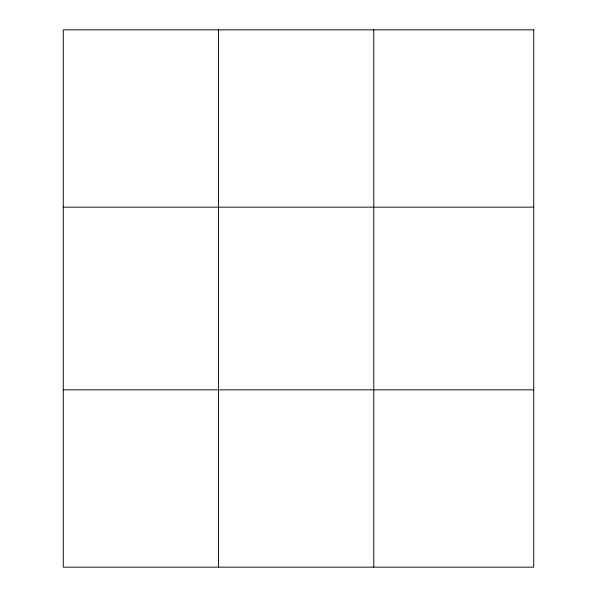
<?xml version="1.0" encoding="UTF-8"?>
<svg xmlns="http://www.w3.org/2000/svg" width="597" height="597" viewBox="0 0 597 597"><rect width="100%" height="100%" fill="white"/><g stroke="black" fill="none" stroke-linecap="round" stroke-linejoin="round"><path stroke-width="0.9" d="M218.524 29.85L218.524 567.15M373.767 29.85L373.767 567.15M63.282 207.159L533.718 207.159M63.282 389.841L533.718 389.841M533.718 29.85L533.718 567.15L63.282 567.15L63.282 29.85L533.718 29.85"/></g></svg>
